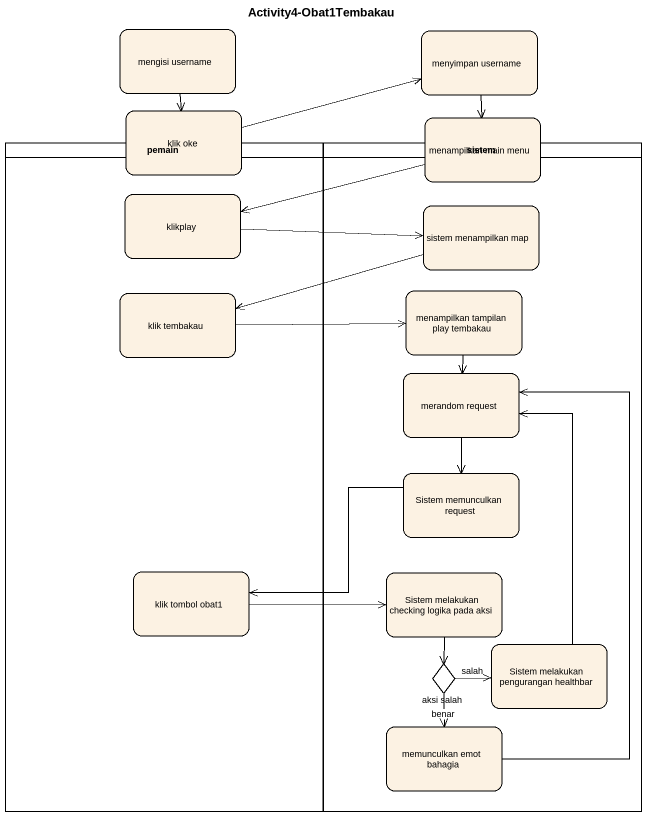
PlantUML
@startuml
title Activity4-Obat1Tembakau
hide empty description
state "mengisi username" as mengisi_username
state "menyimpan username" as menyimpan_username
state pemain <<partition>> {
  state klikplay
  state "klik tembakau" as klik_tembakau
  state "klik tombol obat1" as klik_tombol_obat1
}
state "klik oke" as klik_oke
state sistem <<partition>> {
  state "sistem menampilkan map" as sistem_menampilkan_map
  state "menampilkan tampilan play tembakau" as menampilkan_tampilan_play
  state "merandom request" as merandom_request
  state "Sistem memunculkan request" as Sistem_memunculkan_request
  state "Sistem melakukan checking logika pada aksi" as Sistem_melakukan_checking
  state "Sistem melakukan pengurangan healthbar" as Sistem_melakukan
  state "aksi salah" as aksi_salah <<choice>>
  state "memunculkan emot bahagia" as memunculkan_emot_bahagia
}
state "menampilkan main menu" as menampilkan_main_menu
mengisi_username --> klik_oke
menyimpan_username --> menampilkan_main_menu
klik_oke -right-> menyimpan_username
menampilkan_main_menu -left-> klikplay
klikplay -right-> sistem_menampilkan_map
sistem_menampilkan_map -left-> klik_tembakau
klik_tembakau -right-> menampilkan_tampilan_play
menampilkan_tampilan_play --> merandom_request
merandom_request --> Sistem_memunculkan_request
Sistem_memunculkan_request -left-> klik_tombol_obat1
klik_tombol_obat1 -right-> Sistem_melakukan_checking
Sistem_melakukan_checking --> aksi_salah
Sistem_melakukan -up-> merandom_request
aksi_salah -right-> Sistem_melakukan : salah
aksi_salah --> memunculkan_emot_bahagia : benar
memunculkan_emot_bahagia -up-> merandom_request
@enduml
